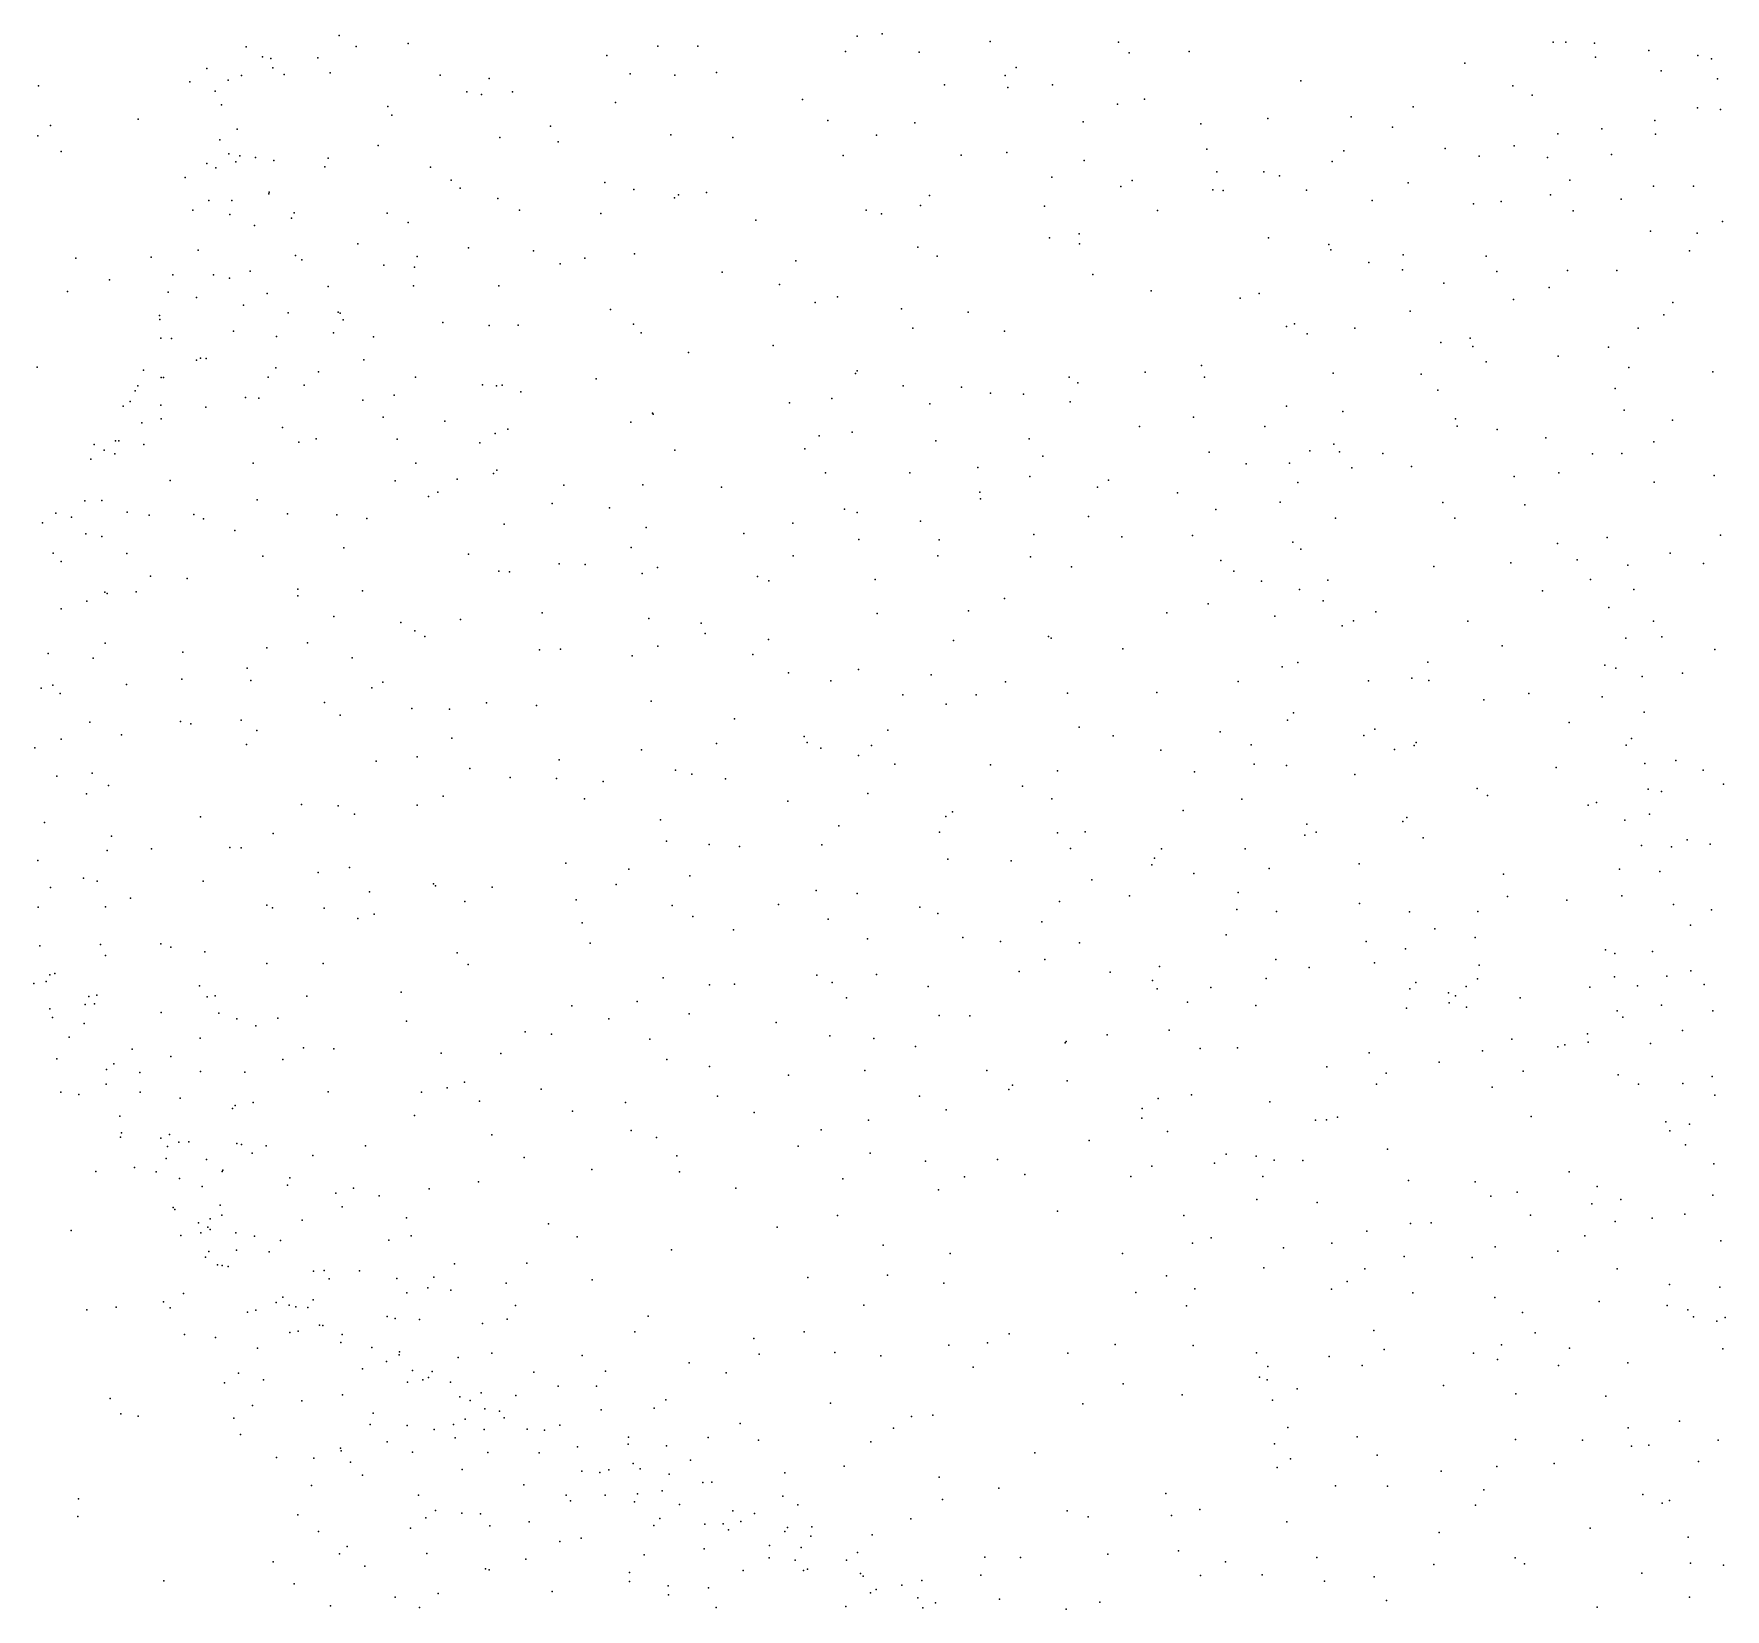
# Model space of a CAD drawing. Header units: metres. Extents: x -24.3 to 24.3, y -27.7 to 27.7.
# Drawn here: x -8.873 to -6.107, y -5.156 to -2.58 of the extents above; entities that cross this region are included whole.
import ezdxf

# ---------------------------------------------------------------- set-up
doc = ezdxf.new("R2010")
doc.units = ezdxf.units.M

msp = doc.modelspace()

# ---------------------------------------------------------------- linework, layer by layer
for p in [(-8.3737, -2.5831, -8.2159), (-8.2607, -2.5958, -7.0559), (-7.5264, -2.5841, -6.4494), (-7.4856, -2.5801, -9.0527), (-7.3088, -2.5928, -6.1877), (-7.0991, -2.5938, -5.9651), (-6.3884, -2.5936, -5.4712), (-6.3674, -2.5937, 25.1355), (-6.3205, -2.5952, -5.3122), (-8.5258, -2.6015, 24.7935), (-8.4986, -2.6178, -7.8092), (-8.485, -2.6205, -7.9388), (-8.4084, -2.6191, -7.2793), (-8.3454, -2.601, -7.1603), (-7.9355, -2.6157, -6.7597), (-7.8524, -2.6003, -6.7064), (-7.7871, -2.6004, -8.8571), (-7.5453, -2.6092, 25.5453), (-7.4248, -2.6102, -6.3123), (-7.0818, -2.6112, -3.303), (-6.9837, -2.6088, -9.2182), (-6.3188, -2.6184, -1.4698), (-6.2317, -2.6074, -5.062), (-6.1518, -2.6157, -9.3732), (-6.1295, -2.6209, -23.6079), (-8.5897, -2.6366, 23.3125), (-8.5331, -2.6484, -7.6472), (-8.4822, -2.6358, -7.4764), (-8.4635, -2.6464, -8.0631), (-8.3881, -2.6438, -4.6819), (-8.2084, -2.6478, -8.4703), (-8.1284, -2.6534, -8.5601), (-7.8974, -2.6453, -8.7913), (-7.8243, -2.6478, 25.4614), (-7.7566, -2.6432, -6.5917), (-7.2844, -2.6483, 25.4959), (-7.2662, -2.6349, -9.1562), (-6.5324, -2.6282, -5.5898), (-6.2113, -2.6407, -4.9328), (-6.1195, -2.6536, -4.7327), (-8.8652, -2.6649, 19.9662), (-8.6179, -2.6586, 23.9776), (-8.5762, -2.674, 23.0002), (-8.555, -2.6561, 24.4717), (-8.1648, -2.6747, -6.9129), (-8.1406, -2.6794, 25.1804), (-8.0898, -2.6747, -6.8419), (-7.3837, -2.6633, -9.109), (-7.28, -2.6678, -6.1122), (-7.2069, -2.6634, -3.5401), (-6.8009, -2.6568, -9.1995), (-6.4544, -2.6653, -5.5081), (-6.4223, -2.6805, -5.4097), (-8.5659, -2.6961, 22.396), (-8.2941, -2.6989, 24.9778), (-7.9216, -2.6926, -6.6878), (-7.6159, -2.6877, -9.0002), (-7.1006, -2.6951, -9.2102), (-7.0565, -2.687, -5.8944), (-6.6173, -2.6994, -5.6172), (-6.1523, -2.7012, -22.9112), (-6.1146, -2.7041, -9.3322), (-8.8453, -2.7302, 20.283), (-8.7023, -2.7197, 21.6977), (-8.5403, -2.7359, -7.9797), (-8.2874, -2.7132, -8.4213), (-8.028, -2.7311, -8.7123), (-7.5742, -2.7218, -6.3497), (-7.432, -2.7257, -6.2504), (-7.1567, -2.7238, -5.9509), (-6.9645, -2.7273, -9.2048), (-6.8547, -2.7184, -5.7768), (-6.7183, -2.716, 25.22), (-6.6509, -2.7329, -2.0424), (-6.3086, -2.7357, -5.0587), (-6.2221, -2.7217, -9.1512), (-8.8661, -2.7467, 19.7215), (-8.5684, -2.7537, -7.7715), (-8.3096, -2.7626, -6.9921), (-8.1109, -2.7495, -8.6328), (-8.0153, -2.7566, -6.6962), (-7.8313, -2.7454, -6.5453), (-7.7297, -2.7499, -6.4464), (-7.4947, -2.7457, -9.07), (-6.4519, -2.7633, -5.3447), (-6.3806, -2.7436, -9.0602), (-6.221, -2.7441, -4.809), (-8.8283, -2.7727, 20.7096), (-8.5901, -2.7919, -7.6287), (-8.5541, -2.7766, -7.4753), (-8.5426, -2.7894, -8.0649), (-8.536, -2.7794, -4.8375), (-8.5101, -2.7822, 22.6054), (-8.4804, -2.7875, -7.2552), (-8.3913, -2.7832, 24.6584), (-7.5493, -2.7793, -6.2686), (-7.3561, -2.7785, -6.1345), (-7.2816, -2.7743, -9.1639), (-7.1551, -2.7871, -9.2094), (-6.9547, -2.7685, -5.8173), (-6.7494, -2.7888, -5.6735), (-6.7306, -2.7715, -9.1732), (-6.5648, -2.7674, -5.5401), (-6.5092, -2.7804, -1.7743), (-6.3976, -2.7826, -5.1885), (-6.2927, -2.7773, -4.9553), (-8.6251, -2.8148, 21.9305), (-8.5751, -2.7992, -7.8887), (-8.3968, -2.7976, -8.3467), (-8.224, -2.7981, -6.8876), (-8.1901, -2.8192, -8.5859), (-7.2083, -2.8143, -5.951), (-7.0767, -2.8197, -3.4622), (-6.9382, -2.806, -2.9448), (-6.8611, -2.806, -2.6393), (-6.8358, -2.8124, -5.7282), (-6.3611, -2.8193, -1.2447), (-8.4885, -2.8416, 23.5835), (-8.4877, -2.8392, -8.2313), (-8.1758, -2.8326, -6.7744), (-7.939, -2.8231, -6.5217), (-7.8917, -2.8348, -4.4332), (-7.8251, -2.8485, -8.9013), (-7.8188, -2.8434, 25.2712), (-7.7728, -2.8396, -6.346), (-7.408, -2.8444, -3.9649), (-7.0953, -2.8295, -5.877), (-6.9447, -2.8352, 25.2626), (-6.9276, -2.8364, -9.191), (-6.7916, -2.8359, -2.3964), (-6.6252, -2.824, -9.1288), (-6.3927, -2.8434, -5.1011), (-6.2243, -2.829, -9.0061), (-6.1587, -2.829, -9.0974), (-8.613, -2.8684, -7.5548), (-8.5867, -2.8524, -7.9771), (-8.5522, -2.8756, -8.1262), (-8.549, -2.8526, -7.3379), (-8.4469, -2.8729, -7.0495), (-8.2952, -2.8736, -8.5024), (-8.1142, -2.8496, -8.685), (-8.0786, -2.8684, -4.5715), (-7.9458, -2.874, -8.8252), (-7.5119, -2.8682, -9.0663), (-7.4864, -2.8742, -6.138), (-7.4226, -2.8608, 25.3031), (-7.22, -2.8622, -3.7057), (-7.0353, -2.869, -9.1959), (-6.684, -2.8525, -5.5885), (-6.5186, -2.8582, -5.3804), (-6.473, -2.8543, -1.5305), (-6.3553, -2.8693, -5.0003), (-6.277, -2.8506, -4.8321), (-8.5118, -2.8938, -7.1795), (-8.4514, -2.8817, 24.0644), (-8.2609, -2.8886, -6.7916), (-7.692, -2.8846, -8.9997), (-6.2292, -2.9028, -4.7316), (-6.111, -2.8869, -0.8637), (-8.3427, -2.9236, -6.8435), (-8.1619, -2.93, -6.6036), (-7.4271, -2.9289, -9.0828), (-7.2117, -2.9136, -5.9137), (-7.1634, -2.9074, 25.2467), (-7.1626, -2.9237, -9.1832), (-6.8538, -2.9138, -9.1776), (-6.7549, -2.9247, -5.6057), (-6.1525, -2.9063, -4.6146), (-8.8039, -2.947, 20.0128), (-8.6807, -2.9456, 21.2397), (-8.6038, -2.9338, 21.7424), (-8.4447, -2.9427, 23.2728), (-8.4345, -2.9497, 23.7753), (-8.3003, -2.9586, -6.7172), (-8.2459, -2.9442, -8.5952), (-8.0554, -2.9348, -6.4772), (-8.012, -2.9562, -8.806), (-7.9716, -2.9469, 24.9461), (-7.8904, -2.9398, -6.2965), (-7.6267, -2.9516, 25.2279), (-7.3958, -2.9435, -6.019), (-6.7519, -2.9332, -9.1319), (-6.6899, -2.9538, -2.0779), (-6.6336, -2.9413, -9.0742), (-6.4976, -2.9435, -9.0137), (-6.1652, -2.9349, -8.9481), (-8.7492, -2.9823, 20.7117), (-8.6453, -2.974, -7.4926), (-8.5791, -2.974, -7.2122), (-8.5529, -2.9799, -8.2239), (-8.519, -2.9681, -7.0599), (-8.2502, -2.9618, -4.7249), (-7.7472, -2.9701, -6.1779), (-7.1408, -2.9737, -5.8485), (-6.6347, -2.966, -5.4847), (-6.4801, -2.9689, -5.2276), (-6.3645, -2.9669, -8.9463), (-6.2838, -2.9673, -1.0545), (-8.8177, -3.0015, 19.7441), (-8.6529, -3.0024, -7.8011), (-8.6066, -3.0113, -8.1304), (-8.491, -3.0046, 22.2112), (-8.3915, -2.9935, -6.7826), (-8.2521, -2.9921, 24.4429), (-8.1123, -2.9923, -8.7519), (-7.6536, -2.9898, -6.1056), (-7.5585, -3.01, -9.0028), (-7.0455, -3.0005, -9.1515), (-6.9002, -3.0123, -3.0178), (-6.8691, -3.0045, -5.6525), (-6.5668, -2.9881, -5.409), (-6.4533, -3.0144, -5.1398), (-6.3947, -2.9949, -5.0172), (-8.6675, -3.0405, -7.5638), (-8.5301, -3.0236, -6.9469), (-8.4566, -3.0366, -8.4099), (-8.375, -3.0352, -6.6869), (-8.372, -3.0371, -8.5104), (-7.9296, -3.0308, -6.2028), (-7.5949, -3.0194, -4.2814), (-7.4541, -3.0298, -9.0359), (-7.345, -3.0351, -5.8754), (-6.6219, -3.0337, -9.0229), (-6.2074, -3.0398, -8.8931), (-6.1924, -3.0194, -4.6366), (-8.6667, -3.0471, -7.3895), (-8.546, -3.0661, -8.3196), (-8.3828, -3.0688, 22.5725), (-8.3672, -3.0478, 23.5292), (-8.204, -3.052, -8.7008), (-8.1281, -3.0569, -6.3783), (-8.0805, -3.0563, 24.647), (-7.8921, -3.0547, -4.5265), (-7.8798, -3.0691, -8.9296), (-7.4353, -3.0615, 25.1005), (-7.2855, -3.0663, -9.0979), (-6.8243, -3.0585, 25.0605), (-6.8112, -3.0545, -9.0905), (-6.7126, -3.0612, -2.3866), (-6.2492, -3.0617, -4.7571), (-8.665, -3.0779, -7.9511), (-8.6476, -3.0782, -7.2059), (-8.4762, -3.075, -6.7515), (-8.3174, -3.0754, -8.5911), (-7.6636, -3.0899, -9), (-6.7904, -3.0707, -2.6458), (-6.5718, -3.085, -1.4284), (-6.5238, -3.078, -8.9603), (-6.5193, -3.0916, -5.2458), (-6.2975, -3.0926, -8.8683), (-8.8676, -3.1251, 19.5427), (-8.607, -3.1137, -8.2339), (-8.6004, -3.1104, -6.9148), (-8.5908, -3.1113, -5.0134), (-8.3332, -3.1133, -6.5249), (-7.8022, -3.1012, -6.0465), (-6.9631, -3.1223, -9.0869), (-6.4979, -3.1163, 24.888), (-6.3798, -3.1075, -4.9708), (-8.6937, -3.1303, -7.849), (-8.6645, -3.1421, -7.0633), (-8.6605, -3.1421, -8.0671), (-8.4895, -3.1414, -6.6684), (-8.4769, -3.1262, 21.9466), (-8.4072, -3.1327, -8.5231), (-8.2489, -3.1417, 23.7955), (-7.9534, -3.1443, -6.074), (-7.5291, -3.1355, -5.8375), (-7.5263, -3.1313, -9.0024), (-7.1795, -3.1413, -9.0965), (-7.1654, -3.1507, -5.6746), (-7.0554, -3.1334, -5.6546), (-6.9582, -3.1415, -5.6122), (-6.7479, -3.1352, -5.4818), (-6.6041, -3.1366, -8.9661), (-6.2643, -3.1256, 24.779), (-6.1271, -3.1327, -4.4787), (-8.7073, -3.1639, -7.6113), (-8.7027, -3.1557, 20.4642), (-8.5266, -3.1746, 21.4973), (-8.5048, -3.176, -8.4308), (-8.4306, -3.1545, -6.5786), (-8.3348, -3.179, -6.4305), (-8.2835, -3.1712, 22.948), (-8.139, -3.1541, -6.2482), (-8.1164, -3.1556, 24.3788), (-8.1067, -3.1546, -8.8038), (-8.0764, -3.1655, -6.1615), (-7.5678, -3.1767, 24.9074), (-7.4509, -3.1559, -5.7717), (-7.3555, -3.1579, -5.7333), (-7.3086, -3.168, -9.0524), (-7.2546, -3.1691, 24.9743), (-6.5766, -3.1629, -5.3087), (-6.2866, -3.1603, -4.8283), (-8.7268, -3.1888, -7.2913), (-8.715, -3.1816, -7.7391), (-8.6653, -3.1872, -6.9191), (-8.5916, -3.1908, -6.7411), (-8.3014, -3.2072, -8.6819), (-7.8612, -3.2006, -5.9543), (-7.8601, -3.2022, -8.9577), (-7.6371, -3.1835, -5.8352), (-7.4078, -3.1854, -9.0044), (-7.1781, -3.182, -3.8628), (-6.9765, -3.207, -9.0368), (-6.8243, -3.1891, -9.0088), (-6.732, -3.1977, -8.9615), (-6.2719, -3.1954, -0.8411), (-8.696, -3.216, -8.0069), (-8.6646, -3.2095, -8.1465), (-8.4662, -3.2237, 21.7432), (-8.2007, -3.2135, -8.7604), (-8.1183, -3.2336, 24.0083), (-8.0978, -3.2266, -4.735), (-7.8963, -3.2154, 24.601), (-7.5346, -3.2313, -5.706), (-7.0648, -3.2225, -5.533), (-6.8599, -3.2224, -5.4666), (-6.5478, -3.2098, -8.8909), (-6.5451, -3.2219, -5.2288), (-6.4795, -3.2274, -5.1155), (-6.1933, -3.2118, -4.6158), (-8.7742, -3.2518, -7.1239), (-8.7577, -3.2609, -7.422), (-8.7394, -3.2457, -7.0165), (-8.734, -3.2459, -7.6623), (-8.6928, -3.2518, 20.2303), (-8.4397, -3.2478, -8.5491), (-8.4111, -3.2424, -6.4644), (-8.2788, -3.2429, -4.8591), (-8.1433, -3.2488, -6.1145), (-7.8247, -3.2609, -5.8406), (-7.6117, -3.2589, -4.426), (-7.5884, -3.2373, -9.0002), (-7.3976, -3.2457, -5.6026), (-7.2452, -3.2423, -5.5484), (-6.7863, -3.2622, -5.4053), (-6.7469, -3.251, 24.8357), (-6.7378, -3.2635, -1.6978), (-6.4003, -3.241, -5.0015), (-6.2234, -3.2471, -8.8796), (-8.7797, -3.2754, -7.278), (-8.7402, -3.2668, -7.8643), (-8.5143, -3.2824, -6.5502), (-8.2482, -3.2822, -6.2122), (-7.3291, -3.2893, -4.1007), (-7.223, -3.2706, -5.451), (-6.9507, -3.2644, -5.4046), (-6.8903, -3.2833, -3.3082), (-6.8195, -3.2821, -8.9345), (-6.7177, -3.29, -5.3201), (-6.6665, -3.2662, -8.9088), (-6.6196, -3.2877, -1.2264), (-6.3238, -3.267, -4.8915), (-6.276, -3.2665, -4.7923), (-8.6498, -3.3106, -8.3284), (-8.282, -3.3109, -8.7367), (-8.1807, -3.3084, 22.7245), (-8.1209, -3.2992, -6.0295), (-8.1159, -3.2939, -8.8381), (-8.0063, -3.3183, -8.9014), (-7.8767, -3.3176, -5.7602), (-7.5779, -3.2982, -5.559), (-7.4403, -3.2979, -5.4589), (-7.2441, -3.304, -5.3564), (-7.1153, -3.31, -9.0075), (-6.8057, -3.314, -3.0955), (-6.4521, -3.3039, -0.9286), (-6.379, -3.2979, -8.8578), (-6.223, -3.3132, -4.6345), (-6.125, -3.3022, -4.3355), (-8.7895, -3.3439, -7.6116), (-8.7617, -3.3431, -6.7883), (-8.5078, -3.3419, -8.5208), (-8.2272, -3.3365, 22.3544), (-8.2119, -3.3296, -6.1172), (-7.7481, -3.3216, -8.9961), (-7.3257, -3.3298, -9.0048), (-7.3245, -3.3407, -5.2791), (-7.1331, -3.3214, -5.3168), (-7.0025, -3.3306, -5.3124), (-6.8348, -3.346, -5.302), (-6.5684, -3.3467, 24.6494), (-8.837, -3.3638, -7.2296), (-8.8111, -3.3707, -6.8813), (-8.72, -3.3621, -8.1075), (-8.6842, -3.3671, 19.9624), (-8.6113, -3.3659, -6.568), (-8.5954, -3.3731, -8.4336), (-8.4579, -3.3652, 21.4025), (-8.3771, -3.3665, -8.6888), (-8.3281, -3.3729, -6.2245), (-8.0251, -3.3483, 23.8354), (-7.9316, -3.3555, 24.318), (-7.547, -3.3577, -5.4214), (-7.5265, -3.363, -9.0003), (-7.1478, -3.3692, 24.7402), (-6.9397, -3.3581, -8.9519), (-6.7442, -3.3722, -8.9175), (-6.5492, -3.3723, -5.1754), (-6.4344, -3.3505, -5.0465), (-8.8584, -3.38, -7.024), (-8.7875, -3.398, -7.797), (-8.5441, -3.3925, -6.4684), (-8.1038, -3.3821, 23.1185), (-7.8712, -3.3872, -5.6679), (-7.7117, -3.3974, -5.5156), (-7.6314, -3.3803, -8.998), (-7.4226, -3.3769, -9.0024), (-7.2372, -3.3988, -8.9998), (-6.9779, -3.4004, -5.2229), (-6.1146, -3.3997, -4.2104), (-8.8412, -3.4294, -7.4794), (-8.7618, -3.4022, -7.951), (-8.3658, -3.4204, -4.9821), (-7.8958, -3.4199, 24.0643), (-7.5235, -3.4073, -5.3385), (-7.3922, -3.4075, -5.2294), (-7.0934, -3.4025, -8.9764), (-6.8138, -3.4112, 24.6774), (-6.8007, -3.4228, -5.2174), (-6.3812, -3.4134, 24.4933), (-6.3001, -3.4037, -4.7923), (-6.1967, -3.4293, -4.4522), (-8.8279, -3.4428, -6.8015), (-8.7205, -3.4302, -8.1886), (-8.4984, -3.4341, 20.9537), (-8.1619, -3.4309, -5.9577), (-8.0135, -3.4469, -8.9093), (-7.9713, -3.4481, -5.7203), (-7.8529, -3.4526, -4.6895), (-7.6311, -3.434, 24.4175), (-7.3944, -3.4339, 24.5462), (-7.2428, -3.4353, -5.1646), (-7.1761, -3.452, -4.0129), (-6.9314, -3.4412, -3.6982), (-6.5836, -3.4513, -8.8862), (-6.4576, -3.4454, -8.8647), (-6.3489, -3.4403, -8.8462), (-6.2659, -3.4491, -4.6574), (-6.1423, -3.4465, -0.6878), (-8.682, -3.4669, -6.5618), (-8.622, -3.4709, -8.4191), (-8.1126, -3.4586, -8.8552), (-8.0948, -3.46, -5.8516), (-7.8778, -3.4625, -5.601), (-7.6895, -3.4674, -5.4082), (-7.6707, -3.4745, -8.9964), (-7.4969, -3.4724, -9), (-6.9106, -3.459, -8.9423), (-6.8654, -3.4753, -5.1581), (-6.7565, -3.4736, -1.235), (-6.327, -3.4727, -4.8769), (-8.7861, -3.5078, -7.9472), (-8.7569, -3.493, -6.6471), (-8.7528, -3.4953, -8.0996), (-8.7056, -3.4928, -5.2306), (-8.441, -3.4883, 21.167), (-8.4409, -3.4989, -6.2439), (-8.3351, -3.4912, -8.7304), (-7.2856, -3.5036, -8.9935), (-6.9525, -3.5121, -5.1054), (-6.8032, -3.489, -3.3778), (-6.7642, -3.5073, -1.9247), (-6.4056, -3.491, -4.9561), (-6.2564, -3.4886, -8.864), (-8.8282, -3.5204, 19.7611), (-8.3824, -3.5329, -6.1378), (-8.1751, -3.5379, 21.9619), (-8.0414, -3.5272, -5.7336), (-7.8669, -3.5363, 23.449), (-7.4934, -3.528, -4.4939), (-7.3441, -3.5236, -5.11), (-7.0201, -3.5268, -8.9546), (-6.8433, -3.5325, -1.6476), (-6.7149, -3.5399, -1.0185), (-6.6782, -3.5254, -8.8992), (-6.2971, -3.5184, -4.7701), (-8.2728, -3.5426, -5.995), (-8.2495, -3.5564, 21.648), (-8.2334, -3.5659, -8.796), (-7.7813, -3.5439, -8.9935), (-7.7748, -3.5605, -5.4002), (-7.2135, -3.5656, -5.0224), (-6.7331, -3.5483, -5.135), (-6.528, -3.5406, -5.0831), (-6.2243, -3.5405, -4.508), (-6.2106, -3.5664, -4.413), (-8.8492, -3.5936, -7.6402), (-8.7564, -3.5765, -8.1719), (-8.629, -3.5913, -6.4236), (-8.4916, -3.5841, -8.5707), (-8.4253, -3.5761, -8.644), (-8.0459, -3.5873, -4.9034), (-8.0115, -3.5864, -5.6493), (-7.8526, -3.5816, 23.2223), (-7.6968, -3.595, -5.2818), (-7.6716, -3.5704, 24.0863), (-7.3691, -3.5724, -8.9953), (-7.2091, -3.5683, 24.403), (-7.0918, -3.5856, -5.0096), (-6.4716, -3.5807, -4.9996), (-6.2691, -3.5686, -4.6698), (-6.1237, -3.5869, -4.0786), (-8.776, -3.601, -6.6137), (-8.5237, -3.6176, -6.2746), (-8.3523, -3.6007, -6.041), (-7.8945, -3.5972, -5.5062), (-7.524, -3.6196, -8.9944), (-6.8311, -3.6153, -8.918), (-6.8059, -3.6083, -5.0676), (-6.5933, -3.6075, -8.8808), (-6.3039, -3.6126, -0.6961), (-6.2859, -3.6172, -8.8472), (-8.8607, -3.6499, -5.4304), (-8.8417, -3.6453, -6.7164), (-8.7213, -3.6444, -8.2553), (-8.631, -3.6353, 20.0383), (-8.5178, -3.6376, -5.219), (-8.32, -3.6496, -8.7314), (-8.3023, -3.6402, -5.945), (-7.6388, -3.6252, -8.9955), (-7.5693, -3.6379, -5.1105), (-7.4052, -3.6284, -5.0628), (-7.2838, -3.64, -5.0194), (-6.9033, -3.639, -5.0171), (-6.6903, -3.6379, -2.3236), (-6.6194, -3.634, -2.9553), (-6.5914, -3.6375, -5.0776), (-6.2426, -3.6312, -4.5742), (-6.1765, -3.6254, -4.2225), (-8.8295, -3.6589, -7.857), (-8.3972, -3.6736, -8.6633), (-8.1328, -3.674, -5.7141), (-8.051, -3.6786, -8.9098), (-7.8631, -3.6712, -5.4077), (-7.4515, -3.6608, 24.1268), (-7.3807, -3.6762, -8.9853), (-7.3315, -3.6613, -4.4129), (-7.1824, -3.6585, -8.9605), (-7.0365, -3.6575, -3.9748), (-6.5014, -3.6694, -8.8622), (-6.4282, -3.659, -4.9416), (-6.3079, -3.6645, -4.8096), (-8.7813, -3.7057, -8.1233), (-8.6327, -3.7045, -6.3759), (-8.5335, -3.7025, -8.5132), (-8.3719, -3.6943, -6.0056), (-8.2545, -3.6836, -5.8482), (-8.1929, -3.6845, -8.8169), (-7.7272, -3.7004, -5.2375), (-6.8227, -3.7027, 24.3399), (-6.8126, -3.6906, -5), (-6.3622, -3.7063, -8.8365), (-6.2393, -3.6896, 24.2455), (-8.8281, -3.7334, -6.6568), (-8.7294, -3.7264, 19.8607), (-8.6159, -3.7083, -8.4149), (-8.5081, -3.7192, 20.26), (-8.189, -3.732, -5.0955), (-7.6128, -3.7291, -8.989), (-7.4763, -3.7191, 23.886), (-7.1631, -3.7138, -4.9578), (-7.1077, -3.7282, 24.137), (-6.9329, -3.7217, -8.9188), (-6.6978, -3.7274, -3.4439), (-6.6799, -3.7172, -0.8225), (-6.26, -3.7324, -8.8517), (-8.8711, -3.7475, -7.6372), (-8.5249, -3.7422, -6.2254), (-7.8789, -3.7511, -8.9896), (-7.7564, -3.7406, 22.4814), (-7.6082, -3.739, 23.172), (-7.5857, -3.7483, -5.0773), (-7.5244, -3.7604, 23.3821), (-7.5028, -3.7438, 23.6151), (-7.0299, -3.7516, -8.9283), (-6.8823, -3.743, -0.9995), (-6.6479, -3.7502, -8.8765), (-6.6154, -3.744, 24.1871), (-6.6122, -3.7391, -3.1967), (-6.2688, -3.7431, -4.669), (-8.7774, -3.7889, -6.5511), (-8.3132, -3.7693, -5.8708), (-8.2461, -3.7624, -5.769), (-8.1598, -3.7815, -5.6611), (-8.0139, -3.7675, 21.7617), (-7.8235, -3.784, -5.2889), (-7.465, -3.7743, -5.0235), (-7.3081, -3.7755, -8.9632), (-7.1985, -3.7851, 23.9327), (-6.9748, -3.7868, -4.9367), (-6.877, -3.7746, -1.3499), (-6.8243, -3.7767, -8.8973), (-6.3833, -3.7798, -4.9117), (-6.2385, -3.7733, 24.0282), (-6.1874, -3.7683, -4.2029), (-6.1427, -3.784, -3.9836), (-8.8354, -3.7943, -7.8561), (-8.7509, -3.8092, -8.1836), (-8.0937, -3.796, 21.3907), (-8.0181, -3.7977, -8.9305), (-7.9418, -3.8029, -5.0025), (-7.7966, -3.7908, 22.1894), (-7.7416, -3.7986, -4.8812), (-7.256, -3.8102, -4.96), (-6.7127, -3.7915, -4.9676), (-6.5124, -3.8144, -4.9747), (-6.2327, -3.8155, -4.534), (-6.1097, -3.8074, -8.8576), (-8.7869, -3.8232, -8.0517), (-8.435, -3.8403, -8.604), (-8.3749, -3.8426, -5.9359), (-8.246, -3.8415, 20.7172), (-8.2032, -3.8268, -8.8013), (-7.9723, -3.8313, -5.4219), (-7.6395, -3.835, -8.9831), (-7.5092, -3.8222, -8.9823), (-7.208, -3.8311, 23.7012), (-6.8975, -3.8319, 23.9553), (-6.4958, -3.8258, -0.6996), (-6.331, -3.8415, -8.8202), (-6.3172, -3.8369, -4.8443), (-6.2112, -3.8191, -4.3776), (-8.8556, -3.87, -7.6719), (-8.6, -3.8604, -8.4239), (-8.3483, -3.8563, -8.6956), (-7.8479, -3.8657, -8.9838), (-7.3814, -3.8602, -4.9663), (-7.3703, -3.8526, 23.1972), (-6.9934, -3.8501, -8.9113), (-6.6342, -3.8684, -2.6063), (-6.6274, -3.8614, -4.9526), (-6.2712, -3.8658, -4.6756), (-6.2306, -3.8563, -8.8171), (-8.7459, -3.8923, -6.5027), (-8.4815, -3.888, -6.0894), (-7.5566, -3.8751, 22.3059), (-7.392, -3.8857, 22.9209), (-7.1988, -3.8866, -4.4743), (-7.1537, -3.885, -8.9288), (-6.7945, -3.8904, -4.9164), (-6.7911, -3.8725, -1.903), (-6.7755, -3.8854, -8.8773), (-6.6009, -3.8947, 23.7931), (-6.1689, -3.898, -4.0506), (-8.7528, -3.9158, -8.0958), (-8.6803, -3.9129, -8.3275), (-8.5524, -3.9107, 20.1367), (-8.5338, -3.9115, -8.4895), (-7.8382, -3.9002, -5.2289), (-7.7686, -3.9058, 21.8028), (-7.7187, -3.9093, -5.1208), (-7.5839, -3.9066, -5.0084), (-7.1773, -3.9126, -4.9033), (-7.0289, -3.9131, 23.528), (-6.8919, -3.913, -4.8949), (-6.2439, -3.9074, -4.5739), (-6.1946, -3.9098, -4.1808), (-6.1314, -3.9053, -3.8504), (-8.8662, -3.9322, -6.7831), (-8.4077, -3.9517, -5.9099), (-8.3565, -3.9435, -5.7887), (-8.0029, -3.9361, 21.1484), (-7.8995, -3.9464, -8.9391), (-7.378, -3.9296, 22.6486), (-7.2748, -3.9324, -4.9115), (-7.0444, -3.9389, -8.9067), (-7.0403, -3.9279, -4.2548), (-6.9758, -3.9533, -1.0928), (-6.8524, -3.9451, 23.6631), (-6.7052, -3.9377, -2.211), (-6.4694, -3.9545, -8.8109), (-6.2795, -3.9464, -8.7983), (-6.214, -3.9498, -4.3868), (-8.8457, -3.9762, -7.6295), (-8.7915, -3.9608, -7.8794), (-8.7692, -3.9657, -6.5953), (-8.596, -3.9657, -6.2235), (-8.2193, -3.9703, -8.7741), (-8.2158, -3.9735, -5.5872), (-8.1231, -3.9755, -5.4935), (-7.9207, -3.9712, -5.2733), (-7.8001, -3.9571, -8.9575), (-7.5936, -3.9811, -4.9), (-7.1426, -3.9636, 22.93), (-8.8657, -4.0084, -7.4877), (-8.7555, -4.0077, -7.9825), (-8.7147, -3.9937, -8.1732), (-8.4919, -4.0048, -6.0478), (-8.4824, -4.0092, -8.5205), (-8.3982, -4.0097, -8.6124), (-8.3241, -3.9833, -5.362), (-8.1682, -3.9989, 20.5606), (-7.986, -3.9965, -8.8914), (-7.8289, -4.0053, -5.1727), (-7.6551, -4.0039, -5.027), (-7.5262, -3.9858, -4.9349), (-7.4239, -4.0084, 22.0019), (-7.1956, -3.9991, -8.9079), (-7.081, -3.9896, -4.8481), (-6.9031, -3.9845, -4.0913), (-6.7048, -4.0023, -4.8991), (-6.4626, -3.9908, -4.9028), (-6.366, -3.9966, -4.8726), (-6.2759, -3.9897, -4.691), (-6.1916, -4.0037, -4.1305), (-8.3427, -4.027, 20.3512), (-8.3161, -4.0198, -5.6452), (-7.9763, -4.0339, -5.1946), (-7.7949, -4.0234, 21.3499), (-7.5739, -4.0277, -8.9684), (-7.3946, -4.0184, -4.9016), (-7.2243, -4.0325, 22.2248), (-6.9054, -4.012, -8.8442), (-6.8405, -4.0152, -4.8716), (-6.6234, -4.016, -2.4234), (-6.5114, -4.0156, -2.8637), (-6.1638, -4.038, -3.9645), (-6.1291, -4.0125, -8.7635), (-7.7284, -4.0453, -8.9364), (-7.5094, -4.0601, 21.7503), (-7.3536, -4.0581, -8.911), (-7.2919, -4.0644, -4.8715), (-6.923, -4.0537, 22.6296), (-6.6938, -4.0645, -3.834), (-6.5816, -4.0435, -3.4035), (-6.516, -4.0581, 23.4136), (-8.8631, -4.0715, 3.3475), (-8.7636, -4.0695, -6.619), (-8.7554, -4.0873, -7.8831), (-8.6649, -4.068, -8.2439), (-8.6486, -4.0738, -6.3016), (-8.5932, -4.0815, -5.6113), (-8.1803, -4.0829, -8.7535), (-7.963, -4.0674, -5.2592), (-7.1627, -4.0668, -4.8452), (-6.6299, -4.0767, 23.0012), (-6.3024, -4.0778, -8.7571), (-6.2872, -4.0843, -4.7346), (-6.2258, -4.0806, -4.4948), (-8.8468, -4.1191, -6.8786), (-8.8386, -4.117, 19.6956), (-8.4917, -4.1002, -5.9182), (-8.3997, -4.1003, -8.5433), (-8.1623, -4.1023, -5.4432), (-7.5923, -4.1196, -4.9732), (-7.4949, -4.1186, -4.9219), (-7.2616, -4.1134, -4.6999), (-7.2193, -4.0937, 21.966), (-7.1128, -4.1144, -8.8364), (-7.0319, -4.1054, -0.789), (-6.8417, -4.094, 22.4038), (-6.787, -4.1068, -8.808), (-6.6804, -4.0991, -4.876), (-6.5093, -4.1029, -8.7743), (-6.2023, -4.1209, -4.229), (-6.1632, -4.1122, -0.4874), (-8.8728, -4.1331, -7.3332), (-8.8524, -4.1296, -7.4313), (-8.602, -4.1371, -6.1951), (-8.2723, -4.1472, -5.5111), (-7.8434, -4.1239, 21.0931), (-7.768, -4.1353, -8.8852), (-7.727, -4.1342, -5.0571), (-7.5675, -4.1316, -8.9064), (-7.4105, -4.1382, -8.884), (-7.0435, -4.1284, -4.5181), (-7.0356, -4.142, -4.8181), (-6.948, -4.1394, 21.986), (-6.8574, -4.125, -1.5236), (-6.6228, -4.142, -2.2323), (-6.6128, -4.1314, -8.7754), (-6.5592, -4.1485, 22.4481), (-6.5304, -4.138, -2.6026), (-6.5119, -4.1254, 22.7684), (-6.3282, -4.1393, 23.0062), (-6.2878, -4.1222, 23.254), (-6.2502, -4.1372, -4.5931), (-6.1413, -4.1347, -8.7109), (-8.8464, -4.1745, -6.9916), (-8.7889, -4.1675, -6.7065), (-8.783, -4.1543, 2.9925), (-8.7734, -4.1663, -7.686), (-8.7695, -4.1524, 3.665), (-8.5891, -4.1549, 19.9864), (-8.5763, -4.1534, -8.3102), (-8.4261, -4.1539, -5.6722), (-7.9928, -4.1699, -5.2466), (-7.886, -4.1626, -5.1695), (-7.5439, -4.1563, 21.5241), (-6.9863, -4.1638, -8.8127), (-6.8742, -4.1689, -4.8232), (-6.6279, -4.1734, 22.2141), (-6.558, -4.1649, -4.8733), (-6.548, -4.1532, -0.5175), (-6.5298, -4.1719, -3.6334), (-6.4422, -4.1566, -4.8422), (-6.211, -4.1684, -4.3176), (-8.8421, -4.1889, 3.8719), (-8.7904, -4.1986, -5.8498), (-8.6648, -4.1807, -8.056), (-8.5705, -4.1819, -6.0343), (-8.5408, -4.1908, -5.918), (-8.51, -4.2021, -5.8218), (-8.4737, -4.1897, -8.3956), (-8.2634, -4.1948, -8.5909), (-7.9326, -4.1911, -8.8272), (-7.8013, -4.1827, -5.2021), (-7.6586, -4.1968, -5.0114), (-7.3923, -4.1852, -4.8656), (-7.3423, -4.1858, -4.8562), (-6.2833, -4.1778, 22.7229), (-6.2742, -4.1882, -4.7042), (-6.1272, -4.1778, -3.8423), (-8.8152, -4.2208, -7.4427), (-8.6008, -4.2223, -8.2186), (-8.0693, -4.2121, -5.2968), (-8.0262, -4.2158, 20.5569), (-7.8652, -4.2243, 20.8388), (-7.5708, -4.2185, -5.0463), (-7.4992, -4.2231, -8.8493), (-7.1864, -4.23, 21.6327), (-7.1845, -4.2281, -8.8102), (-7.1174, -4.2173, -4.8072), (-7.0163, -4.2097, -1.1478), (-6.4556, -4.2241, -3.4077), (-6.3321, -4.2152, -4.8014), (-6.3309, -4.229, 22.3078), (-6.2291, -4.2315, -4.5057), (-6.1766, -4.21, -4.1135), (-8.8351, -4.2562, -7.1915), (-8.7118, -4.2403, -7.7856), (-8.6488, -4.2523, -6.3632), (-8.4657, -4.2575, -5.6284), (-8.4317, -4.2384, -5.636), (-8.382, -4.2398, -8.4415), (-8.2068, -4.2473, -5.3935), (-8.1091, -4.2477, -8.6903), (-7.8376, -4.2575, -5.1214), (-7.4309, -4.236, -4.8946), (-6.9652, -4.2395, -4.805), (-6.9044, -4.2384, -8.7659), (-6.6892, -4.2466, -4.8328), (-6.5039, -4.2435, 21.9941), (-6.3804, -4.2368, -3.0096), (-6.3693, -4.2335, -8.6929), (-8.7541, -4.2735, -6.8704), (-8.7421, -4.2643, -7.6351), (-8.6995, -4.2784, -6.5142), (-8.6003, -4.2772, -6.0812), (-8.5277, -4.2783, 3.6608), (-7.7679, -4.2688, -8.7924), (-7.6384, -4.2831, -8.7944), (-7.5141, -4.2752, 21.2934), (-7.3144, -4.2754, -8.8041), (-6.7584, -4.2696, -8.7306), (-6.6614, -4.2797, 21.7742), (-6.5748, -4.262, -4.8462), (-6.4375, -4.2763, -4.8071), (-6.2819, -4.2826, -8.6574), (-6.1284, -4.285, -3.9612), (-8.8285, -4.3109, 4.1661), (-8.7543, -4.2978, -7.4938), (-8.699, -4.3106, -6.6718), (-8.3916, -4.3103, -8.3718), (-8.2389, -4.3111, 20.3244), (-8.1966, -4.3039, -8.5556), (-8.1683, -4.2944, -5.5024), (-8.0432, -4.306, -5.265), (-7.2784, -4.3062, -4.8287), (-7.2725, -4.2996, 21.3887), (-7.1828, -4.2925, -4.8021), (-6.6772, -4.2977, -1.8975), (-6.488, -4.3025, -8.677), (-6.2484, -4.2975, -4.6167), (-6.176, -4.2968, -4.2979), (-8.7992, -4.3149, -7.2656), (-8.6334, -4.3205, -7.9192), (-8.5481, -4.3373, 3.1118), (-8.5436, -4.3326, -5.833), (-8.514, -4.3278, -5.7261), (-8.1441, -4.3257, -5.3367), (-7.992, -4.3421, -8.6975), (-7.905, -4.3275, -5.1611), (-7.7547, -4.3172, -5.067), (-7.4246, -4.3175, -8.7856), (-7.3807, -4.3395, -4.8732), (-7.0602, -4.3376, -0.9589), (-7.0341, -4.3213, -4.6451), (-6.9799, -4.3151, -8.7319), (-6.8515, -4.3266, -8.707), (-6.1236, -4.3157, 22.1081), (-8.7319, -4.35, -7.0787), (-8.2501, -4.3491, -5.4118), (-7.695, -4.3441, 20.9456), (-7.5077, -4.3567, 21.0791), (-7.0611, -4.3535, -0.7405), (-6.7769, -4.3566, -4.7987), (-6.7586, -4.356, -4.3207), (-6.7406, -4.3519, -8.6739), (-6.4244, -4.3504, -2.6764), (-6.2042, -4.3592, -0.4564), (-6.1655, -4.363, -4.3751), (-8.7311, -4.3843, -7.2158), (-8.7296, -4.3773, -7.3747), (-8.6653, -4.3861, -6.8158), (-8.6511, -4.3798, -6.5958), (-8.6356, -4.3927, -6.3338), (-8.6193, -4.3922, -7.7788), (-8.5409, -4.3948, -8.0575), (-8.533, -4.3963, 4.0387), (-8.124, -4.3808, -8.5435), (-7.8962, -4.3733, -5.3998), (-7.8543, -4.3851, 20.6403), (-7.585, -4.3723, -8.7369), (-7.1469, -4.3897, -8.6961), (-7.0189, -4.375, 21.3531), (-6.1972, -4.3743, -8.6125), (-6.1718, -4.3969, -4.4881), (-8.6563, -4.4191, -6.9397), (-8.6542, -4.3996, -7.6177), (-8.5904, -4.4207, -5.9474), (-8.5157, -4.4108, -5.65), (-8.4929, -4.3984, -8.1641), (-8.4166, -4.4144, 3.3107), (-8.3306, -4.3987, -5.4618), (-8.071, -4.4178, -5.2703), (-7.8214, -4.4152, -8.6848), (-7.6227, -4.3992, -4.9957), (-7.5052, -4.4108, -4.9323), (-7.4144, -4.4236, -8.703), (-7.2969, -4.4211, -8.6904), (-6.9231, -4.4124, -0.4685), (-6.8741, -4.4156, -4.7812), (-6.8442, -4.4218, -1.4955), (-6.7975, -4.4224, -8.6281), (-6.659, -4.4042, 21.4596), (-8.7715, -4.4404, 2.2141), (-8.7084, -4.4339, 4.3165), (-8.6725, -4.4411, -7.4292), (-8.6347, -4.452, -6.1455), (-8.565, -4.4408, 2.5278), (-8.5639, -4.4385, -7.8629), (-8.4544, -4.451, -5.5439), (-7.9601, -4.4371, -5.1866), (-7.817, -4.4411, -5.1039), (-7.5498, -4.4524, -8.6841), (-7.3507, -4.4491, -5.014), (-7.2523, -4.4453, 21.044), (-7.0791, -4.4485, -4.7754), (-7.0446, -4.4321, -8.651), (-6.942, -4.4272, -8.6421), (-6.8628, -4.4489, -4.5835), (-6.3621, -4.4413, -8.5852), (-6.1256, -4.4282, -4.2628), (-8.5974, -4.4649, -6.5936), (-8.4579, -4.4629, -8.0828), (-8.3791, -4.4759, -8.1885), (-8.3503, -4.4679, 3.8067), (-8.308, -4.4801, 3.5637), (-8.2265, -4.469, -8.3607), (-8.1455, -4.4573, -8.4463), (-7.725, -4.4676, -8.657), (-7.3932, -4.4707, -4.8791), (-6.6248, -4.4552, -8.5816), (-6.5157, -4.4577, -4.7746), (-6.447, -4.4744, -2.4287), (-6.3164, -4.465, -3.7444), (-6.1269, -4.4794, -4.3839), (-8.6452, -4.4993, -6.2401), (-8.6421, -4.5028, -7.2733), (-8.568, -4.4955, 2.3048), (-8.3686, -4.4985, -5.4464), (-7.1985, -4.5056, -4.8001), (-6.8726, -4.4863, -8.5882), (-6.7743, -4.4911, -4.7757), (-6.49, -4.4809, -8.551), (-6.3252, -4.4933, -2.8223), (-6.2775, -4.4861, -3.4426), (-8.6034, -4.5245, -6.35), (-8.588, -4.5316, -7.5186), (-8.5843, -4.5182, -6.8329), (-8.5842, -4.5353, -5.8388), (-8.5656, -4.5121, -6.5107), (-8.4338, -4.5203, 20.0596), (-8.2631, -4.5163, -8.2793), (-8.031, -4.5264, -8.4803), (-7.6573, -4.5318, -5.0175), (-7.5588, -4.5127, 20.7759), (-6.9919, -4.5126, 21.1274), (-6.6215, -4.5256, -4.7821), (-6.5879, -4.5245, -2.0434), (-6.425, -4.5119, -3.9795), (-6.2869, -4.5222, -8.5141), (-6.2261, -4.5168, 21.4501), (-6.1731, -4.5101, -4.607), (-8.812, -4.5371, 1.9592), (-8.6326, -4.5454, -6.0206), (-8.5999, -4.5407, 19.8329), (-8.5424, -4.5408, -7.6186), (-8.5122, -4.5462, -5.9591), (-8.4694, -4.5532, -7.7853), (-8.292, -4.5528, 3.1866), (-8.2557, -4.546, -5.3646), (-7.9844, -4.5472, 20.4533), (-7.4836, -4.5609, -8.6061), (-6.9778, -4.5579, -4.7609), (-6.9477, -4.5488, -8.5496), (-6.75, -4.5575, 21.1383), (-6.6928, -4.5383, -8.5307), (-6.3366, -4.5457, -0.457), (-6.1141, -4.554, -4.4644), (-8.5923, -4.5804, 4.518), (-8.5866, -4.5714, -7.2111), (-8.5411, -4.5691, -6.7111), (-8.4882, -4.572, -5.5799), (-8.0667, -4.5905, -8.3826), (-7.8302, -4.5686, -5.1138), (-7.3744, -4.5748, -8.5821), (-7.0927, -4.5745, -8.5477), (-6.829, -4.5652, -8.5261), (-6.632, -4.5794, -8.459), (-6.5205, -4.581, -8.4353), (-6.4831, -4.5638, 21.2442), (-6.3803, -4.571, -8.4688), (-8.5725, -4.5931, -5.6979), (-8.5648, -4.5942, -7.3323), (-8.5551, -4.5957, -7.037), (-8.4156, -4.6037, -5.5052), (-8.3981, -4.6026, 2.4412), (-8.3897, -4.616, -7.8207), (-8.3404, -4.603, 4.3475), (-8.2792, -4.6153, 2.8566), (-8.2189, -4.6136, 3.947), (-8.1847, -4.5915, -5.7719), (-7.9596, -4.6175, -8.4393), (-7.607, -4.6141, -8.5654), (-7.4768, -4.6103, -4.9222), (-7.0204, -4.611, -0.9126), (-6.8613, -4.5981, -4.756), (-6.6959, -4.6, -0.5859), (-6.2834, -4.5997, -8.4429), (-8.6281, -4.6401, -5.9089), (-8.4657, -4.6461, -7.3614), (-8.2626, -4.6392, -8.0298), (-8.2287, -4.6309, 20.1979), (-8.1911, -4.6347, -5.3499), (-8.1003, -4.6234, -5.2871), (-7.3848, -4.6234, -4.8772), (-7.0706, -4.6382, 20.9437), (-6.974, -4.6323, -8.4963), (-6.7509, -4.633, -4.7532), (-6.7248, -4.6206, -8.4465), (-6.6177, -4.6391, -4.7628), (-6.4836, -4.6465, -8.3649), (-6.1982, -4.6254, -4.6529), (-6.1157, -4.6295, -4.5921), (-8.7862, -4.6669, 1.5029), (-8.7383, -4.6623, 4.7666), (-8.6608, -4.6538, 1.7947), (-8.6499, -4.6633, -6.1549), (-8.5232, -4.6705, -5.6552), (-8.5099, -4.6673, -6.4904), (-8.4763, -4.6547, -6.7335), (-8.455, -4.6593, -7.1237), (-8.4443, -4.662, -7.2335), (-8.4248, -4.6632, -7.4952), (-8.416, -4.6503, -7.6453), (-8.0853, -4.6595, -8.287), (-7.5154, -4.6589, -8.5349), (-6.9876, -4.6603, -4.7602), (-6.4383, -4.6711, -4.7498), (-6.3129, -4.6534, -4.7066), (-6.2017, -4.6596, -8.3883), (-6.1682, -4.6667, -3.7992), (-8.4407, -4.7014, -6.5962), (-8.4059, -4.6921, -6.8253), (-8.4003, -4.6924, -6.9801), (-8.2949, -4.6777, -5.4319), (-8.2817, -4.6812, -7.9056), (-8.2421, -4.6826, 2.6474), (-8.1392, -4.6891, -8.1307), (-8.0988, -4.6819, 3.7482), (-7.8683, -4.6773, -8.4163), (-6.6816, -4.7005, -8.3316), (-6.1585, -4.6784, -3.112), (-6.1204, -4.6854, -3.4001), (-6.1069, -4.6795, -0.4842), (-8.6264, -4.707, -6.0734), (-8.5755, -4.7121, -6.2151), (-8.4539, -4.7037, -5.5892), (-8.3706, -4.72, -6.6896), (-8.3686, -4.7071, -7.0991), (-8.32, -4.7283, -7.2329), (-7.8902, -4.7026, -5.662), (-7.6952, -4.7134, -5.5047), (-7.6132, -4.703, -4.9966), (-7.3762, -4.7245, -4.8749), (-7.3132, -4.7209, -5.1721), (-7.278, -4.7063, -4.8324), (-7.1042, -4.7233, -4.9888), (-6.9771, -4.7252, -8.4214), (-6.4727, -4.7242, 21.0026), (-6.4178, -4.7044, -4.2165), (-6.3616, -4.7293, -8.2885), (-8.5072, -4.7297, 4.7514), (-8.296, -4.7515, -6.9133), (-8.2752, -4.7401, -7.5754), (-8.2748, -4.7357, -7.704), (-8.1791, -4.7445, -7.9345), (-8.1239, -4.7379, 4.1669), (-7.9761, -4.7412, -8.2805), (-7.8011, -4.7532, -8.3572), (-7.6867, -4.7395, -8.4191), (-7.563, -4.7364, -8.4704), (-7.4879, -4.742, -4.9302), (-7.1819, -4.7374, -8.4476), (-6.8736, -4.7373, -8.3647), (-6.7547, -4.7431, -4.6945), (-6.6647, -4.7315, -4.7431), (-6.5185, -4.7375, -1.9034), (-6.4792, -4.7482, -8.2468), (-6.2663, -4.7536, -4.7037), (-6.1108, -4.7305, -8.3236), (-8.5379, -4.7705, 1.5449), (-8.4972, -4.7814, -6.3223), (-8.3354, -4.7632, -6.0234), (-8.2617, -4.7849, -6.7734), (-8.2538, -4.7661, -7.1622), (-8.2364, -4.781, -7.024), (-8.2276, -4.7774, -7.2731), (-8.2216, -4.7675, -5.4138), (-8.055, -4.7685, -5.3118), (-7.9377, -4.7672, -5.2257), (-7.7406, -4.77, -5.0684), (-7.3367, -4.7605, -8.4396), (-6.8686, -4.7771, 20.8224), (-6.8561, -4.7811, -0.8758), (-6.8548, -4.7593, -4.7353), (-6.7003, -4.7578, -1.4737), (-6.3796, -4.758, -0.5418), (-8.7477, -4.8119, 19.6548), (-8.5612, -4.7862, -6.1241), (-8.368, -4.8059, -6.554), (-8.1914, -4.7853, -7.6555), (-8.1762, -4.8089, -6.9149), (-8.1415, -4.8023, 2.4944), (-8.0844, -4.807, -5.8857), (-8.0152, -4.7917, 3.3611), (-7.9525, -4.7914, -8.1687), (-7.0912, -4.7879, 20.7454), (-6.9949, -4.8057, -8.3299), (-6.8066, -4.7961, -1.0897), (-6.5676, -4.7904, -8.1829), (-6.4491, -4.8043, -4.7289), (-6.3022, -4.8079, -2.2761), (-8.7305, -4.837, 4.9668), (-8.5153, -4.8231, -5.7812), (-8.4344, -4.8156, -5.6437), (-8.3179, -4.8359, -5.4977), (-8.1591, -4.8151, -7.3392), (-8.135, -4.8289, -7.202), (-8.1112, -4.8326, -7.079), (-7.945, -4.8305, -8.0634), (-7.8582, -4.8274, -5.1795), (-7.8395, -4.8142, -8.2525), (-7.5699, -4.8192, -8.3599), (-7.4029, -4.8392, -8.3489), (-7.1574, -4.8207, -4.8113), (-6.847, -4.8144, -8.2596), (-8.7023, -4.8409, -6.3437), (-8.5459, -4.8437, 1.2269), (-8.3227, -4.8541, 1.1074), (-8.2621, -4.8558, 1.3359), (-8.2181, -4.8627, -5.4461), (-8.1864, -4.8543, 4.593), (-8.1673, -4.8454, -6.8115), (-8.1361, -4.8627, 2.1316), (-8.1038, -4.8433, -7.4567), (-8.0661, -4.8621, -7.5486), (-8.0376, -4.8636, -7.2176), (-8.0127, -4.8552, -7.8771), (-7.7175, -4.8524, -8.2597), (-7.4667, -4.8602, -4.922), (-7.4374, -4.8413, 20.5661), (-6.8223, -4.859, -4.7342), (-6.2654, -4.8595, -4.7057), (-6.1818, -4.8486, -8.1784), (-8.5346, -4.8704, 0.9402), (-8.3712, -4.8932, -6.4386), (-8.295, -4.8824, 0.7974), (-8.1837, -4.876, -6.6957), (-7.9836, -4.8907, -7.4377), (-7.9007, -4.8864, -7.9689), (-7.9003, -4.8748, 3.5389), (-7.838, -4.8891, -8.0646), (-7.7703, -4.8754, -8.1782), (-7.6875, -4.8801, -5.0433), (-7.5038, -4.8825, -8.2907), (-6.844, -4.8857, -8.168), (-6.7089, -4.8742, -4.7187), (-6.4498, -4.8791, -8.0329), (-6.3403, -4.8801, -8.046), (-6.26, -4.8896, 20.8504), (-6.232, -4.8882, -8.0416), (-6.1183, -4.8801, -4.6503), (-8.4762, -4.9084, -6.1422), (-8.4148, -4.9092, -5.7096), (-8.3703, -4.8975, 4.8595), (-8.3549, -4.9161, 19.8888), (-8.2537, -4.8997, -6.5776), (-8.1301, -4.9001, -5.4056), (-8.0466, -4.9006, -6.8344), (-7.8925, -4.9182, -7.3211), (-7.799, -4.9128, -5.1645), (-7.5477, -4.9222, -4.9649), (-7.2361, -4.9004, -8.2741), (-6.8177, -4.9103, -4.8695), (-6.6758, -4.9043, -8.0591), (-6.4801, -4.9229, -1.7315), (-6.3865, -4.9183, -4.4453), (-6.1506, -4.9146, -7.9736), (-8.3355, -4.9373, -5.6446), (-8.1725, -4.9278, -6.0475), (-7.9769, -4.9307, -5.3225), (-7.9471, -4.9329, -6.8811), (-7.9324, -4.9283, 2.9846), (-7.8812, -4.9267, -7.4413), (-7.8338, -4.9353, -7.2258), (-7.7788, -4.9492, -7.0554), (-7.7642, -4.9485, -8.0085), (-7.6446, -4.9331, -5.6181), (-7.3923, -4.9404, -8.2268), (-6.8395, -4.9244, 20.6414), (-6.5713, -4.9306, -1.5206), (-8.7995, -4.9758, 19.4895), (-8.4185, -4.9541, -6.2448), (-8.2438, -4.9701, -5.5852), (-8.0714, -4.9531, 20.0479), (-8.0025, -4.9701, 2.2678), (-7.9383, -4.9698, 2.6743), (-7.8854, -4.9679, 4.2072), (-7.845, -4.963, -7.623), (-7.6482, -4.9717, -8.0737), (-7.3869, -4.9771, -4.9062), (-7.2945, -4.9584, -5.326), (-7.0214, -4.9672, -8.1356), (-6.7444, -4.9547, -8.0064), (-6.6589, -4.9549, -1.0193), (-6.5017, -4.9612, -7.9088), (-6.2413, -4.9685, -0.6472), (-6.1978, -4.9786, -7.8213), (-8.8008, -5.005, 5.093), (-8.4409, -5.002, -5.9022), (-8.2159, -4.9952, -6.4998), (-8.1726, -4.9991, 0.9381), (-8.1422, -5.0002, -5.4808), (-7.9954, -4.9791, -6.7498), (-7.8904, -4.9808, -5.2837), (-7.817, -4.9852, 3.338), (-7.7296, -4.9956, -7.9241), (-7.6943, -5.0001, -5.1075), (-7.6234, -4.9855, -5.0333), (-7.1829, -4.9956, -8.1617), (-7.1486, -5.0051, -4.8469), (-7.0123, -5.0029, -5.1082), (-6.9661, -4.9934, -4.7814), (-6.5152, -4.9861, 20.654), (-6.2102, -4.9831, -4.6813), (-8.4075, -5.0294, -5.9927), (-8.2569, -5.0239, -6.4113), (-8.232, -5.0071, 0.4412), (-8.1271, -5.0201, -6.5686), (-8.063, -5.0132, 1.7484), (-7.8589, -5.0195, -5.872), (-7.849, -5.0078, -6.825), (-7.7756, -5.0172, -5.1926), (-7.7456, -5.0168, -6.942), (-7.737, -5.0265, -7.8189), (-7.7166, -5.0128, -7.4953), (-7.6445, -5.0294, -7.3057), (-7.6403, -5.023, -7.0565), (-7.6006, -5.0217, 20.3073), (-7.4384, -5.0085, -5.4893), (-6.8237, -5.0136, -7.9441), (-6.5745, -5.0309, -7.8091), (-6.3275, -5.0239, -7.7724), (-8.3604, -5.0537, -6.2022), (-8.0126, -5.0458, 4.6188), (-7.9778, -5.0401, -5.3628), (-7.7764, -5.0575, 3.1187), (-7.6698, -5.0524, -7.6592), (-7.6181, -5.0557, -7.4363), (-7.6021, -5.0371, -7.1644), (-7.5017, -5.035, -4.949), (-7.0011, -5.0607, -7.977), (-6.1674, -5.0384, -7.7166), (-8.4815, -5.0791, 19.6887), (-8.3731, -5.0656, -5.8649), (-8.3314, -5.0858, -6.0724), (-8.2302, -5.0651, -5.7035), (-8.068, -5.0746, -5.4827), (-7.8748, -5.0677, 20.0989), (-7.6701, -5.0723, 3.6914), (-7.6279, -5.0761, -6.9504), (-7.5438, -5.0761, -7.2594), (-7.526, -5.0637, -7.963), (-7.3177, -5.0714, -4.91), (-7.2593, -5.072, -8.0716), (-7.1166, -5.0662, -8.0479), (-6.9243, -5.079, -7.8843), (-6.7746, -5.072, -4.7411), (-6.5834, -5.0834, -7.7249), (-6.4504, -5.0725, -4.6853), (-6.4348, -5.0819, -7.6985), (-6.1638, -5.0812, -2.1979), (-6.1095, -5.0841, -7.6226), (-8.66, -5.11, -6.5431), (-8.4472, -5.1147, 5.066), (-8.1341, -5.0906, -6.4609), (-8.1281, -5.0918, 4.8087), (-7.8989, -5.1108, 2.0945), (-7.8988, -5.0966, -6.6827), (-7.7127, -5.0931, 4.0261), (-7.614, -5.0928, -7.7878), (-7.6074, -5.0909, -5.0709), (-7.5209, -5.0982, -7.0368), (-7.5165, -5.1021, -7.3831), (-7.4206, -5.1094, -7.9022), (-7.3239, -5.1005, -7.9827), (-6.9651, -5.1013, -4.8028), (-6.8639, -5.0999, -7.7981), (-6.7621, -5.1103, 20.458), (-6.6807, -5.1034, -4.8943), (-6.2431, -5.0975, 20.6055), (-8.2819, -5.1364, -5.9126), (-8.2117, -5.1304, -6.3139), (-8.025, -5.1274, -6.5367), (-7.8354, -5.1183, -5.2977), (-7.8347, -5.133, 4.5184), (-7.7696, -5.1215, -6.7334), (-7.5043, -5.1294, -7.5977), (-7.4951, -5.1241, -7.7406), (-7.4536, -5.1173, -7.2119), (-7.4271, -5.1375, -4.964), (-7.2938, -5.1397, -7.7678), (-6.6606, -5.1419, -4.7206), (-6.165, -5.1369, -7.5417), (-8.3874, -5.1508, -6.3833), (-8.2423, -5.1536, -6.1689), (-7.7567, -5.1535, 2.611), (-7.545, -5.1522, -6.8593), (-7.4188, -5.1543, -7.4082), (-7.3983, -5.1461, -7.5637), (-7.1844, -5.1563, -7.7147), (-7.1295, -5.145, -7.8164), (-6.3164, -5.1529, -7.548)]:
    msp.add_point(p)

doc.saveas('drawing.dxf')
